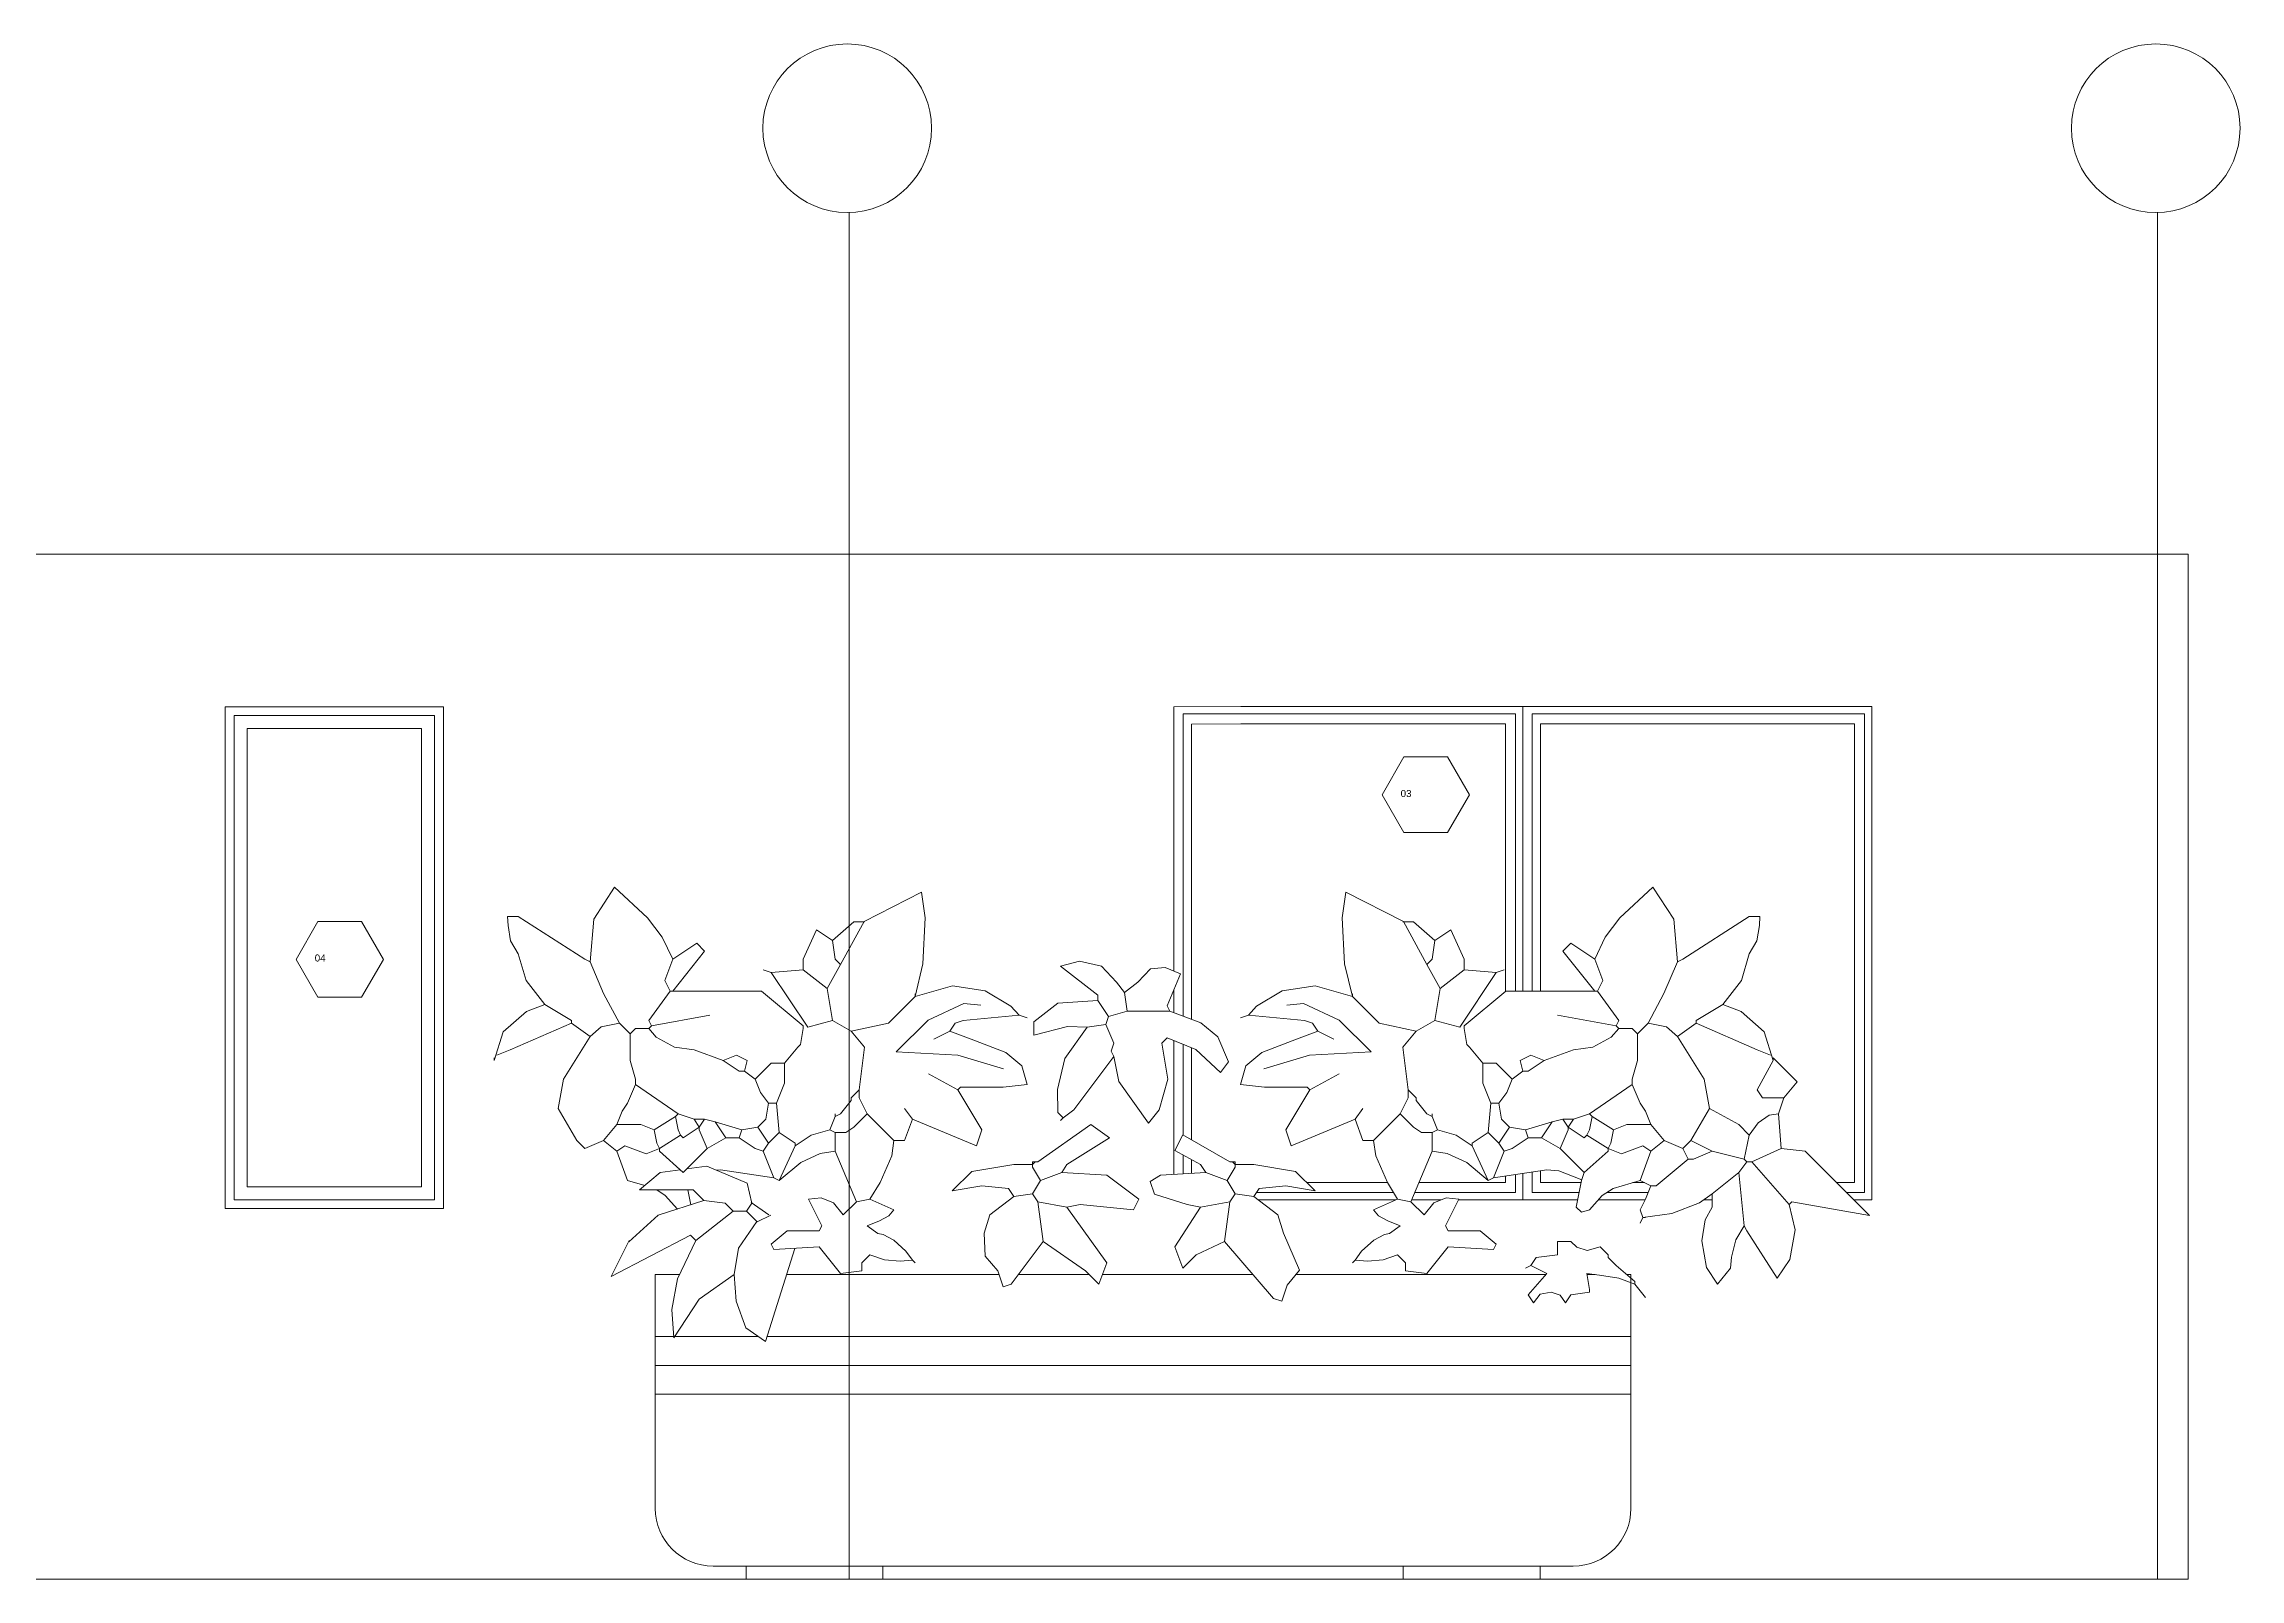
# Model space of a CAD drawing. Header units: centimetres. Extents: x -16179 to 12840, y -10704 to 3856.
# Drawn here: x -9308 to -8804, y -8239 to -7887 of the extents above; entities that cross this region are included whole.
import ezdxf

# ---------------------------------------------------------------- set-up
doc = ezdxf.new("R2010")
doc.units = ezdxf.units.CM
doc.header["$MEASUREMENT"] = 0
for name, color, linetype, lineweight in [('AA - linee quote_Num_Penna__3_Num_Penna__3_Num_Penna__3_Num_Penna__3_Num_Penna__3_Num_Penna__3_Num_Penna__3_Num_Penna__3_Num_Penna__3_Num_Penna__3', 3, 'Continuous', 18), ('AA - serramenti e porte_Num_Penna__4_Num_Penna__4_Num_Penna__4_Num_Penna__4_Num_Penna__4_Num_Penna__4_Num_Penna__4_Num_Penna__4_Num_Penna__4_Num_Penna__4', 4, 'Continuous', 18), ('AA pareti non sezionate_Num_Penna__2_Num_Penna__2_Num_Penna__2_Num_Penna__2_Num_Penna__2_Num_Penna__2_Num_Penna__2_Num_Penna__2_Num_Penna__2_Num_Penna__2', 2, 'Continuous', 18), ('AA- arredo_Num_Penna__8_Num_Penna__8_Num_Penna__8_Num_Penna__8_Num_Penna__8_Num_Penna__8_Num_Penna__8_Num_Penna__8_Num_Penna__8_Num_Penna__8', 8, 'Continuous', 18)]:
    doc.layers.add(name, color=color, linetype=linetype, lineweight=lineweight)
doc.styles.add('GENERATED_STYLE_1', font='Arial.ttf')

msp = doc.modelspace()

# ---------------------------------------------------------------- linework, layer by layer
at = {"layer": 'AA - linee quote_Num_Penna__3_Num_Penna__3_Num_Penna__3_Num_Penna__3_Num_Penna__3_Num_Penna__3_Num_Penna__3_Num_Penna__3_Num_Penna__3_Num_Penna__3', "color": 3, "linetype": 'Continuous', "lineweight": 18}
for p, q in [((-9123.34, -8239.27), (-9123.34, -7925.98)), ((-8823.34, -8239.27), (-8823.34, -7925.98))]:
    msp.add_line(p, q, dxfattribs=at)
at = {"layer": 'AA - linee quote_Num_Penna__3_Num_Penna__3_Num_Penna__3_Num_Penna__3_Num_Penna__3_Num_Penna__3_Num_Penna__3_Num_Penna__3_Num_Penna__3_Num_Penna__3', "color": 3, "linetype": 'Continuous', "lineweight": 18, "flags": 128}
for points in [[(-8981.13, -8059.45), (-8986.13, -8050.79), (-8996.13, -8050.79), (-9001.13, -8059.45), (-8996.13, -8068.11), (-8986.13, -8068.11)], [(-9230.09, -8097.21), (-9235.09, -8088.55), (-9245.09, -8088.55), (-9250.09, -8097.21), (-9245.09, -8105.87), (-9235.09, -8105.87)]]:
    msp.add_lwpolyline(points, close=True, dxfattribs=at)
at = {"layer": 'AA - linee quote_Num_Penna__3_Num_Penna__3_Num_Penna__3_Num_Penna__3_Num_Penna__3_Num_Penna__3_Num_Penna__3_Num_Penna__3_Num_Penna__3_Num_Penna__3', "color": 3, "linetype": 'Continuous', "lineweight": 18}
for centre in [(-9123.76, -7906.66), (-8823.76, -7906.66)]:
    msp.add_circle(centre, 19.33, dxfattribs=at)
at = {"layer": 'AA - serramenti e porte_Num_Penna__4_Num_Penna__4_Num_Penna__4_Num_Penna__4_Num_Penna__4_Num_Penna__4_Num_Penna__4_Num_Penna__4_Num_Penna__4_Num_Penna__4', "color": 4, "linetype": 'Continuous', "lineweight": 18}
for p, q in [((-9266.34, -8039.27), (-9216.34, -8039.27)), ((-9266.34, -8039.27), (-9266.34, -8154.34)), ((-9216.34, -8039.27), (-9216.34, -8154.34)), ((-9216.34, -8039.27), (-9216.34, -8154.34)), ((-9048.86, -8039.27), (-9033.54, -8039.26)), ((-9048.86, -8039.27), (-9048.86, -8099.92)), ((-9033.54, -8039.26), (-8968.86, -8039.26)), ((-8968.86, -8039.26), (-8953.54, -8039.25)), ((-8968.86, -8039.26), (-8968.86, -8104.49)), ((-8968.86, -8039.26), (-8968.86, -8104.49)), ((-8953.54, -8039.25), (-8888.86, -8039.25)), ((-8888.86, -8039.25), (-8888.86, -8152.32)), ((-9264.34, -8041.27), (-9264.34, -8152.34)), ((-9261.34, -8044.27), (-9261.34, -8149.34)), ((-9221.34, -8044.27), (-9221.34, -8149.34)), ((-9218.34, -8041.27), (-9218.34, -8152.34)), ((-9216.34, -8044.27), (-9216.34, -8149.34)), ((-9046.71, -8040.94), (-9033.54, -8040.93)), ((-9046.71, -8110.25), (-9046.71, -8040.94)), ((-9044.8, -8043.24), (-9033.54, -8043.23)), ((-9044.8, -8110.95), (-9044.8, -8043.24)), ((-9033.54, -8040.93), (-8970.52, -8040.93)), ((-9033.54, -8043.23), (-8972.82, -8043.23)), ((-8972.82, -8043.23), (-8972.82, -8104.49)), ((-8970.52, -8104.49), (-8970.52, -8040.93)), ((-8966.71, -8040.93), (-8953.54, -8040.92)), ((-8966.71, -8104.49), (-8966.71, -8040.93)), ((-8964.8, -8043.23), (-8953.54, -8043.22)), ((-8964.8, -8104.49), (-8964.8, -8043.23)), ((-8953.54, -8040.92), (-8890.52, -8040.92)), ((-8953.54, -8043.22), (-8892.82, -8043.22)), ((-8892.82, -8148.35), (-8892.82, -8043.22)), ((-8890.52, -8150.65), (-8890.52, -8040.92)), ((-9048.86, -8104.13), (-9048.86, -8109.46)), ((-9048.86, -8115.85), (-9048.86, -8146.46)), ((-9046.71, -8137.44), (-9046.71, -8116.72)), ((-9044.8, -8138.55), (-9044.8, -8117.5)), ((-9046.71, -8146.33), (-9046.71, -8142.04)), ((-9044.8, -8146.22), (-9044.8, -8143.09)), ((-8968.86, -8146.24), (-8968.86, -8152.33)), ((-8968.86, -8146.24), (-8968.86, -8152.32)), ((-8966.71, -8150.65), (-8966.71, -8145.92)), ((-8964.8, -8148.35), (-8964.8, -8145.63)), ((-9251.81, -8149.34), (-9261.34, -8149.34)), ((-9251.81, -8149.34), (-9221.34, -8149.34)), ((-8998.47, -8150.66), (-9029.97, -8150.66)), ((-8999.88, -8148.36), (-9018.39, -8148.36)), ((-8970.52, -8150.66), (-8993.63, -8150.66)), ((-8972.82, -8148.36), (-8992.67, -8148.36)), ((-8972.82, -8148.36), (-8972.82, -8146.84)), ((-8970.52, -8150.66), (-8970.52, -8146.49)), ((-8955.98, -8150.65), (-8966.71, -8150.65)), ((-8955.52, -8148.35), (-8964.8, -8148.35)), ((-8940.17, -8150.65), (-8949.63, -8150.65)), ((-8941.01, -8148.35), (-8943.63, -8148.35)), ((-8892.82, -8148.35), (-8896.91, -8148.35)), ((-8890.52, -8150.65), (-8894.61, -8150.65)), ((-9251.81, -8154.34), (-9266.34, -8154.34)), ((-9251.81, -8152.34), (-9264.34, -8152.34)), ((-9251.81, -8152.34), (-9218.34, -8152.34)), ((-9251.81, -8154.34), (-9216.34, -8154.34)), ((-8998, -8152.33), (-9029.52, -8152.33)), ((-8987.61, -8152.33), (-8994.34, -8152.33)), ((-8968.86, -8152.33), (-8983.62, -8152.33)), ((-8956.31, -8152.32), (-8968.83, -8152.32)), ((-8940.85, -8152.32), (-8951.56, -8152.32)), ((-8925.49, -8152.32), (-8927.44, -8152.32)), ((-8888.86, -8152.32), (-8892.94, -8152.32))]:
    msp.add_line(p, q, dxfattribs=at)
at = {"layer": 'AA - serramenti e porte_Num_Penna__4_Num_Penna__4_Num_Penna__4_Num_Penna__4_Num_Penna__4_Num_Penna__4_Num_Penna__4_Num_Penna__4_Num_Penna__4_Num_Penna__4', "color": 4, "linetype": 'Continuous', "lineweight": 18, "flags": 128}
for points in [[(-9216.34, -8039.27), (-9266.34, -8039.27), (-9266.34, -8154.34)], [(-9218.34, -8041.27), (-9264.34, -8041.27), (-9264.34, -8152.34)], [(-9221.34, -8044.27), (-9261.34, -8044.27), (-9261.34, -8149.34)]]:
    msp.add_lwpolyline(points, dxfattribs=at)
at = {"layer": 'AA pareti non sezionate_Num_Penna__2_Num_Penna__2_Num_Penna__2_Num_Penna__2_Num_Penna__2_Num_Penna__2_Num_Penna__2_Num_Penna__2_Num_Penna__2_Num_Penna__2', "color": 2, "linetype": 'Continuous', "lineweight": 18}
for p, q in [((-9417.79, -8004.27), (-9116.09, -8004.27)), ((-9116.09, -8004.27), (-8816.34, -8004.27)), ((-8816.34, -8004.27), (-8816.34, -8239.27)), ((-9417.78, -8239.27), (-8816.34, -8239.27))]:
    msp.add_line(p, q, dxfattribs=at)
at = {"layer": 'AA- arredo_Num_Penna__8_Num_Penna__8_Num_Penna__8_Num_Penna__8_Num_Penna__8_Num_Penna__8_Num_Penna__8_Num_Penna__8_Num_Penna__8_Num_Penna__8', "color": 8, "linetype": 'Continuous', "lineweight": 18}
for p, q in [((-9181.86, -8087.96), (-9177.09, -8080.62)), ((-9177.09, -8080.62), (-9169.52, -8087.67)), ((-8939.04, -8080.62), (-8946.62, -8087.67)), ((-8934.28, -8087.96), (-8939.04, -8080.62)), ((-9119.87, -8088.55), (-9106.69, -8081.79)), ((-9106.69, -8081.79), (-9105.85, -8087.67)), ((-9009.45, -8081.79), (-9010.29, -8087.67)), ((-8996.26, -8088.55), (-9009.45, -8081.79)), ((-9201.64, -8087.39), (-9199.2, -8087.39)), ((-9201.5, -8089.43), (-9201.64, -8087.39)), ((-9200.94, -8092.96), (-9201.5, -8089.43)), ((-9199.2, -8087.39), (-9183.93, -8097.17)), ((-9182.7, -8097.78), (-9181.86, -8087.96)), ((-9169.52, -8087.67), (-9166.15, -8092.08)), ((-9130.79, -8090.45), (-9133.84, -8097.17)), ((-9127.12, -8092.89), (-9130.79, -8090.45)), ((-9127.12, -8092.89), (-9122.23, -8088.61)), ((-9125.29, -8098.39), (-9119.87, -8088.55)), ((-9122.23, -8088.61), (-9119.79, -8088.61)), ((-9105.85, -8087.67), (-9106.41, -8098.25)), ((-9010.29, -8087.67), (-9009.73, -8098.25)), ((-8993.9, -8088.61), (-8996.35, -8088.61)), ((-8990.85, -8098.39), (-8996.26, -8088.55)), ((-8989.02, -8092.89), (-8993.9, -8088.61)), ((-8989.02, -8092.89), (-8985.35, -8090.45)), ((-8985.35, -8090.45), (-8982.3, -8097.17)), ((-8946.62, -8087.67), (-8949.98, -8092.08)), ((-8933.43, -8097.78), (-8934.28, -8087.96)), ((-8916.94, -8087.39), (-8932.21, -8097.17)), ((-8914.5, -8087.39), (-8916.94, -8087.39)), ((-8915.2, -8092.96), (-8914.64, -8089.43)), ((-8914.64, -8089.43), (-8914.5, -8087.39)), ((-9199.2, -8095.94), (-9200.94, -8092.96)), ((-9199.2, -8095.94), (-9197.36, -8102.05)), ((-9166.15, -8092.08), (-9163.77, -8097.17)), ((-9163.77, -8097.17), (-9158.27, -8093.5)), ((-9156.44, -8095.33), (-9163.77, -8104.49)), ((-9158.27, -8093.5), (-9156.44, -8095.33)), ((-9127.12, -8092.89), (-9126.51, -8097.17)), ((-8989.02, -8092.89), (-8989.63, -8097.17)), ((-8957.86, -8093.5), (-8959.7, -8095.33)), ((-8959.7, -8095.33), (-8952.37, -8104.49)), ((-8952.37, -8097.17), (-8957.86, -8093.5)), ((-8949.98, -8092.08), (-8952.37, -8097.17)), ((-8916.94, -8095.94), (-8918.77, -8102.05)), ((-8916.94, -8095.94), (-8915.2, -8092.96)), ((-9183.93, -8097.17), (-9182.7, -8097.78)), ((-9179.62, -8105.01), (-9182.7, -8097.78)), ((-9163.77, -8097.17), (-9165.6, -8102.05)), ((-9141.17, -8100.22), (-9143, -8099.61)), ((-9133.84, -8099.61), (-9141.17, -8100.22)), ((-9141.17, -8100.22), (-9132.8, -8112.76)), ((-9133.84, -8097.17), (-9133.84, -8099.61)), ((-9133.84, -8099.61), (-9128.34, -8103.88)), ((-9125.29, -8098.39), (-9128.34, -8103.88)), ((-9126.51, -8097.17), (-9125.29, -8098.39)), ((-9106.41, -8098.25), (-9108.19, -8105.72)), ((-9070.49, -8097.61), (-9074.85, -8098.72)), ((-9074.85, -8098.72), (-9066.3, -8105.44)), ((-9065.44, -8098.79), (-9070.49, -8097.61)), ((-9062.03, -8102.39), (-9065.44, -8098.79)), ((-9054.22, -8099.37), (-9057.14, -8102.39)), ((-9050.86, -8099.08), (-9054.22, -8099.37)), ((-9047.37, -8100.55), (-9050.86, -8099.08)), ((-9047.37, -8100.55), (-9050.42, -8107.88)), ((-9009.73, -8098.25), (-9007.95, -8105.72)), ((-8989.63, -8097.17), (-8990.85, -8098.39)), ((-8990.85, -8098.39), (-8987.79, -8103.88)), ((-8982.3, -8099.61), (-8987.79, -8103.88)), ((-8974.97, -8100.22), (-8983.33, -8112.76)), ((-8982.3, -8097.17), (-8982.3, -8099.61)), ((-8982.3, -8099.61), (-8974.97, -8100.22)), ((-8974.97, -8100.22), (-8973.13, -8099.61)), ((-8952.37, -8097.17), (-8950.53, -8102.05)), ((-8936.52, -8105.01), (-8933.43, -8097.78)), ((-8932.21, -8097.17), (-8933.43, -8097.78)), ((-9197.36, -8102.05), (-9193.09, -8107.55)), ((-9175.99, -8111.82), (-9179.62, -8105.01)), ((-9164.38, -8104.49), (-9169.27, -8111.21)), ((-9165.6, -8102.05), (-9164.38, -8104.49)), ((-9164.38, -8104.49), (-9163.77, -8104.49)), ((-9163.77, -8104.49), (-9163.16, -8104.49)), ((-9143.37, -8104.49), (-9163.16, -8104.49)), ((-9133.84, -8112.43), (-9143.37, -8104.49)), ((-9128.34, -8103.88), (-9127.12, -8111.21)), ((-9108.19, -8105.72), (-9114.29, -8111.82)), ((-9099.64, -8103.27), (-9108.19, -8105.72)), ((-9108.19, -8105.72), (-9108.19, -8105.1)), ((-9099.64, -8103.27), (-9092.11, -8104.42)), ((-9092.11, -8104.42), (-9086.22, -8107.94)), ((-9066.3, -8105.44), (-9066.3, -8106.66)), ((-9060.2, -8104.83), (-9062.03, -8102.39)), ((-9057.14, -8102.39), (-9060.2, -8104.83)), ((-9060.2, -8104.83), (-9059.58, -8109.1)), ((-9024.03, -8104.42), (-9029.92, -8107.94)), ((-9016.5, -8103.27), (-9024.03, -8104.42)), ((-9016.5, -8103.27), (-9007.95, -8105.72)), ((-9007.95, -8105.72), (-9007.95, -8105.1)), ((-9007.95, -8105.72), (-9001.84, -8111.82)), ((-8987.79, -8103.88), (-8989.02, -8111.21)), ((-8982.3, -8112.43), (-8972.77, -8104.49)), ((-8972.77, -8104.49), (-8952.98, -8104.49)), ((-8952.37, -8104.49), (-8952.98, -8104.49)), ((-8951.76, -8104.49), (-8952.37, -8104.49)), ((-8950.53, -8102.05), (-8951.76, -8104.49)), ((-8951.76, -8104.49), (-8946.87, -8111.21)), ((-8940.15, -8111.82), (-8936.52, -8105.01)), ((-8918.77, -8102.05), (-8923.05, -8107.55)), ((-9202.62, -8113.82), (-9197.29, -8109.12)), ((-9197.29, -8109.12), (-9193.09, -8107.55)), ((-9193.09, -8107.55), (-9186.98, -8111.21)), ((-9168.66, -8112.43), (-9155.22, -8109.99)), ((-9112.53, -8118.39), (-9105.2, -8111.1)), ((-9105.2, -8111.1), (-9097, -8107.33)), ((-9084.37, -8109.99), (-9097.19, -8111.21)), ((-9097, -8107.33), (-9093.15, -8107.72)), ((-9086.22, -8107.94), (-9084.37, -8109.99)), ((-9084.37, -8109.99), (-9082.53, -8110.6)), ((-9075.47, -8107.27), (-9080.96, -8111.55)), ((-9066.3, -8106.66), (-9075.47, -8107.27)), ((-9066.3, -8106.66), (-9063.86, -8110.33)), ((-9063.86, -8110.33), (-9064.47, -8112.16)), ((-9059.58, -8109.1), (-9063.86, -8110.33)), ((-9059.58, -8109.1), (-9049.81, -8109.1)), ((-9050.42, -8107.88), (-9049.81, -8109.1)), ((-9042.72, -8111.72), (-9049.81, -8109.1)), ((-9031.77, -8109.99), (-9033.6, -8110.6)), ((-9029.92, -8107.94), (-9031.77, -8109.99)), ((-9031.77, -8109.99), (-9018.94, -8111.21)), ((-9019.14, -8107.33), (-9022.99, -8107.72)), ((-9010.94, -8111.1), (-9019.14, -8107.33)), ((-9003.61, -8118.39), (-9010.94, -8111.1)), ((-8947.48, -8112.43), (-8960.92, -8109.99)), ((-8923.05, -8107.55), (-8929.16, -8111.21)), ((-8918.85, -8109.12), (-8923.05, -8107.55)), ((-8913.52, -8113.82), (-8918.85, -8109.12)), ((-9204.69, -8120.38), (-9202.62, -8113.82)), ((-9186.98, -8111.82), (-9201.03, -8117.93)), ((-9182.7, -8114.88), (-9188.81, -8124.65)), ((-9186.98, -8111.21), (-9186.98, -8111.82)), ((-9186.98, -8111.82), (-9182.7, -8114.88)), ((-9182.7, -8114.88), (-9180.18, -8112.65)), ((-9180.18, -8112.65), (-9175.99, -8111.82)), ((-9175.99, -8111.82), (-9173.54, -8114.27)), ((-9172.32, -8113.05), (-9173.54, -8114.27)), ((-9173.54, -8114.27), (-9173.54, -8120.38)), ((-9169.27, -8113.05), (-9172.32, -8113.05)), ((-9169.27, -8111.21), (-9168.66, -8112.43)), ((-9168.66, -8112.43), (-9169.27, -8113.05)), ((-9167.56, -8115), (-9169.27, -8113.05)), ((-9163.35, -8117.35), (-9167.56, -8115)), ((-9133.84, -8113.05), (-9134.45, -8116.71)), ((-9133.84, -8113.05), (-9133.84, -8112.43)), ((-9127.12, -8111.21), (-9132.8, -8112.76)), ((-9122.85, -8113.66), (-9127.12, -8111.21)), ((-9114.29, -8111.82), (-9122.85, -8113.66)), ((-9122.85, -8113.66), (-9119.79, -8117.32)), ((-9100.25, -8113.66), (-9103.91, -8115.49)), ((-9099.03, -8111.82), (-9100.25, -8113.66)), ((-9100.25, -8113.66), (-9095.36, -8115.49)), ((-9097.19, -8111.21), (-9099.03, -8111.82)), ((-9095.36, -8115.49), (-9087.42, -8118.54)), ((-9080.96, -8111.55), (-9080.96, -8114.6)), ((-9073.29, -8112.6), (-9080.96, -8114.6)), ((-9068.75, -8112.77), (-9073.86, -8119.94)), ((-9068.75, -8112.77), (-9073.29, -8112.6)), ((-9064.47, -8112.16), (-9068.75, -8112.77)), ((-9064.47, -8112.16), (-9062.64, -8116.43)), ((-9050.42, -8115.21), (-9051.65, -8116.43)), ((-9050.42, -8115.21), (-9043.84, -8117.89)), ((-9038.79, -8114.95), (-9042.72, -8111.72)), ((-9036.37, -8120.71), (-9038.79, -8114.95)), ((-9020.78, -8115.49), (-9028.72, -8118.54)), ((-9015.89, -8113.66), (-9020.78, -8115.49)), ((-9018.94, -8111.21), (-9017.11, -8111.82)), ((-9017.11, -8111.82), (-9015.89, -8113.66)), ((-9015.89, -8113.66), (-9012.23, -8115.49)), ((-9001.84, -8111.82), (-8993.29, -8113.66)), ((-8993.29, -8113.66), (-8996.35, -8117.32)), ((-8993.29, -8113.66), (-8989.02, -8111.21)), ((-8989.02, -8111.21), (-8983.33, -8112.76)), ((-8982.3, -8113.05), (-8982.3, -8112.43)), ((-8982.3, -8113.05), (-8981.69, -8116.71)), ((-8952.79, -8117.35), (-8948.58, -8115)), ((-8948.58, -8115), (-8946.87, -8113.05)), ((-8946.87, -8111.21), (-8947.48, -8112.43)), ((-8947.48, -8112.43), (-8946.87, -8113.05)), ((-8946.87, -8113.05), (-8943.82, -8113.05)), ((-8943.82, -8113.05), (-8942.6, -8114.27)), ((-8940.15, -8111.82), (-8942.6, -8114.27)), ((-8942.6, -8114.27), (-8942.6, -8120.38)), ((-8935.96, -8112.65), (-8940.15, -8111.82)), ((-8933.43, -8114.88), (-8935.96, -8112.65)), ((-8929.16, -8111.82), (-8933.43, -8114.88)), ((-8933.43, -8114.88), (-8927.32, -8124.65)), ((-8929.16, -8111.21), (-8929.16, -8111.82)), ((-8929.16, -8111.82), (-8915.11, -8117.93)), ((-8911.44, -8120.38), (-8913.52, -8113.82)), ((-9204.69, -8119.76), (-9204.69, -8120.38)), ((-9201.03, -8117.93), (-9204.08, -8119.15)), ((-9173.54, -8120.38), (-9172.32, -8124.65)), ((-9158.88, -8117.93), (-9163.35, -8117.35)), ((-9158.88, -8117.93), (-9152.17, -8120.38)), ((-9152.17, -8120.38), (-9149.11, -8119.15)), ((-9152.17, -8120.38), (-9148.5, -8122.82)), ((-9149.11, -8119.15), (-9146.67, -8120.38)), ((-9146.67, -8120.38), (-9147.28, -8122.82)), ((-9141.17, -8120.99), (-9144.84, -8124.65)), ((-9138.12, -8120.99), (-9141.17, -8120.99)), ((-9135.06, -8117.32), (-9138.12, -8120.99)), ((-9138.12, -8120.99), (-9138.11, -8125.58)), ((-9134.45, -8116.71), (-9135.06, -8117.32)), ((-9121.01, -8127.09), (-9119.79, -8117.32)), ((-9098.37, -8119.17), (-9112.53, -8118.39)), ((-9087.93, -8122.3), (-9098.37, -8119.17)), ((-9087.42, -8118.54), (-9083.75, -8121.6)), ((-9073.86, -8119.94), (-9075.54, -8127)), ((-9062.64, -8119.49), (-9071.8, -8131.71)), ((-9062.64, -8116.43), (-9063.25, -8118.27)), ((-9063.25, -8118.27), (-9062.64, -8119.49)), ((-9062.64, -8119.49), (-9061.51, -8125.23)), ((-9050.29, -8124.64), (-9051.65, -8116.43)), ((-9043.84, -8117.89), (-9038.21, -8123.15)), ((-9038.21, -8123.15), (-9036.37, -8120.71)), ((-9028.72, -8118.54), (-9032.38, -8121.6)), ((-9028.21, -8122.3), (-9017.77, -8119.17)), ((-9017.77, -8119.17), (-9003.61, -8118.39)), ((-8995.12, -8127.09), (-8996.35, -8117.32)), ((-8981.69, -8116.71), (-8981.08, -8117.32)), ((-8981.08, -8117.32), (-8978.02, -8120.99)), ((-8978.02, -8120.99), (-8978.03, -8125.58)), ((-8978.02, -8120.99), (-8974.97, -8120.99)), ((-8974.97, -8120.99), (-8971.3, -8124.65)), ((-8967.03, -8119.15), (-8969.47, -8120.38)), ((-8969.47, -8120.38), (-8968.86, -8122.82)), ((-8963.97, -8120.38), (-8967.64, -8122.82)), ((-8963.97, -8120.38), (-8967.03, -8119.15)), ((-8957.25, -8117.93), (-8963.97, -8120.38)), ((-8957.25, -8117.93), (-8952.79, -8117.35)), ((-8942.6, -8120.38), (-8943.82, -8124.65)), ((-8915.11, -8117.93), (-8912.05, -8119.15)), ((-8911.44, -8120.38), (-8915.11, -8127.09)), ((-8911.44, -8119.76), (-8905.95, -8125.26)), ((-8911.44, -8119.76), (-8911.44, -8120.38)), ((-9188.81, -8124.65), (-9190.03, -8131.37)), ((-9172.32, -8125.87), (-9174.15, -8130.15)), ((-9172.32, -8124.65), (-9172.32, -8125.87)), ((-9172.32, -8125.87), (-9162.55, -8132.59)), ((-9148.5, -8122.82), (-9147.28, -8122.82)), ((-9147.28, -8122.82), (-9144.84, -8124.65)), ((-9144.84, -8124.65), (-9143.61, -8127.71)), ((-9138.11, -8125.58), (-9139.95, -8130.15)), ((-9098.41, -8127.09), (-9105.13, -8123.43)), ((-9088.03, -8126.48), (-9082.53, -8125.87)), ((-9082.53, -8125.87), (-9083.75, -8121.6)), ((-9061.51, -8125.23), (-9054.7, -8134.76)), ((-9052.26, -8131.71), (-9050.29, -8124.64)), ((-9033.6, -8125.87), (-9032.38, -8121.6)), ((-9028.11, -8126.48), (-9033.6, -8125.87)), ((-9017.72, -8127.09), (-9011, -8123.43)), ((-8978.03, -8125.58), (-8976.19, -8130.15)), ((-8971.3, -8124.65), (-8972.52, -8127.71)), ((-8968.86, -8122.82), (-8971.3, -8124.65)), ((-8967.64, -8122.82), (-8968.86, -8122.82)), ((-8943.82, -8125.87), (-8953.59, -8132.59)), ((-8943.82, -8124.65), (-8943.82, -8125.87)), ((-8943.82, -8125.87), (-8941.98, -8130.15)), ((-8927.32, -8124.65), (-8926.1, -8131.37)), ((-8905.95, -8125.26), (-8909, -8128.93)), ((-9174.15, -8130.15), (-9175.38, -8131.98)), ((-9143.61, -8127.71), (-9141.78, -8130.15)), ((-9141.78, -8130.15), (-9142.39, -8133.81)), ((-9141.78, -8130.15), (-9139.95, -8130.15)), ((-9139.95, -8130.15), (-9139.34, -8136.87)), ((-9122.85, -8129.54), (-9125.29, -8132.59)), ((-9121.01, -8127.09), (-9122.85, -8128.93)), ((-9122.85, -8128.93), (-9122.85, -8129.54)), ((-9121.01, -8127.09), (-9121.01, -8128.93)), ((-9121.01, -8128.93), (-9119.18, -8132.59)), ((-9098.41, -8127.09), (-9097.8, -8126.48)), ((-9098.41, -8127.09), (-9092.92, -8136.26)), ((-9097.8, -8126.48), (-9088.03, -8126.48)), ((-9075.54, -8127), (-9075.47, -8132.32)), ((-9018.33, -8126.48), (-9028.11, -8126.48)), ((-9017.72, -8127.09), (-9023.22, -8136.26)), ((-9017.72, -8127.09), (-9018.33, -8126.48)), ((-8995.12, -8128.93), (-8996.96, -8132.59)), ((-8995.12, -8127.09), (-8993.29, -8128.93)), ((-8995.12, -8127.09), (-8995.12, -8128.93)), ((-8993.29, -8128.93), (-8993.29, -8129.54)), ((-8993.29, -8129.54), (-8990.85, -8132.59)), ((-8976.19, -8130.15), (-8976.8, -8136.87)), ((-8974.36, -8130.15), (-8976.19, -8130.15)), ((-8972.52, -8127.71), (-8974.36, -8130.15)), ((-8974.36, -8130.15), (-8973.75, -8133.81)), ((-8941.98, -8130.15), (-8940.76, -8131.98)), ((-8915.11, -8127.09), (-8913.89, -8128.93)), ((-8913.89, -8128.93), (-8909, -8128.93)), ((-8909, -8128.93), (-8910.22, -8132.59)), ((-9190.03, -8131.37), (-9185.76, -8138.7)), ((-9176.6, -8135.04), (-9179.65, -8138.7)), ((-9175.38, -8131.98), (-9176.6, -8135.04)), ((-9176.6, -8135.04), (-9171.1, -8135.04)), ((-9171.1, -8135.04), (-9168.05, -8136.26)), ((-9163.16, -8133.2), (-9168.05, -8136.26)), ((-9168.05, -8136.26), (-9167.44, -8139.31)), ((-9162.55, -8132.59), (-9163.16, -8133.2)), ((-9163.16, -8133.2), (-9162.55, -8136.26)), ((-9162.55, -8132.59), (-9158.88, -8133.81)), ((-9162.55, -8136.26), (-9161.94, -8137.48)), ((-9157.66, -8135.65), (-9161.33, -8138.09)), ((-9158.88, -8133.81), (-9156.44, -8133.81)), ((-9158.88, -8133.81), (-9157.66, -8135.65)), ((-9156.44, -8133.81), (-9157.66, -8135.65)), ((-9157.66, -8135.65), (-9157.66, -8136.26)), ((-9157.66, -8136.26), (-9155.83, -8140.53)), ((-9156.44, -8133.81), (-9154, -8134.42)), ((-9154, -8134.42), (-9147.89, -8136.26)), ((-9154, -8134.42), (-9151.55, -8138.09)), ((-9147.89, -8136.26), (-9148.5, -8138.09)), ((-9144.22, -8135.65), (-9147.89, -8136.26)), ((-9142.39, -8133.81), (-9144.22, -8135.65)), ((-9144.22, -8135.65), (-9141.78, -8139.31)), ((-9127.73, -8136.26), (-9132.01, -8137.48)), ((-9126.51, -8133.2), (-9127.73, -8136.26)), ((-9127.73, -8136.26), (-9126.51, -8136.87)), ((-9125.29, -8132.59), (-9126.51, -8133.2)), ((-9126.51, -8132.59), (-9126.51, -8133.2)), ((-9122.23, -8135.65), (-9124.07, -8136.87)), ((-9119.18, -8132.59), (-9122.23, -8135.65)), ((-9119.18, -8132.59), (-9113.07, -8138.7)), ((-9108.8, -8133.81), (-9110.63, -8131.37)), ((-9108.8, -8133.81), (-9110.63, -8138.7)), ((-9108.8, -8133.81), (-9094.14, -8139.92)), ((-9094.14, -8139.92), (-9092.92, -8136.26)), ((-9067.87, -8135.04), (-9080.09, -8143.59)), ((-9075.47, -8132.32), (-9074.24, -8133.54)), ((-9074.24, -8133.54), (-9074.85, -8134.15)), ((-9071.8, -8131.71), (-9074.24, -8133.54)), ((-9067.87, -8135.04), (-9063.6, -8138.09)), ((-9054.7, -8134.76), (-9052.26, -8131.71)), ((-9022, -8139.92), (-9023.22, -8136.26)), ((-9007.34, -8133.81), (-9022, -8139.92)), ((-9007.34, -8133.81), (-9005.51, -8131.37)), ((-9007.34, -8133.81), (-9005.51, -8138.7)), ((-8996.96, -8132.59), (-9003.07, -8138.7)), ((-8996.96, -8132.59), (-8993.9, -8135.65)), ((-8993.9, -8135.65), (-8992.07, -8136.87)), ((-8990.85, -8132.59), (-8989.63, -8133.2)), ((-8989.63, -8132.59), (-8989.63, -8133.2)), ((-8989.63, -8133.2), (-8988.41, -8136.26)), ((-8988.41, -8136.26), (-8989.63, -8136.87)), ((-8988.41, -8136.26), (-8984.13, -8137.48)), ((-8971.91, -8135.65), (-8974.36, -8139.31)), ((-8973.75, -8133.81), (-8971.91, -8135.65)), ((-8971.91, -8135.65), (-8968.25, -8136.26)), ((-8962.14, -8134.42), (-8968.25, -8136.26)), ((-8968.25, -8136.26), (-8967.64, -8138.09)), ((-8962.14, -8134.42), (-8964.58, -8138.09)), ((-8959.7, -8133.81), (-8962.14, -8134.42)), ((-8958.47, -8136.26), (-8960.31, -8140.53)), ((-8959.7, -8133.81), (-8958.47, -8135.65)), ((-8957.25, -8133.81), (-8959.7, -8133.81)), ((-8957.25, -8133.81), (-8958.47, -8135.65)), ((-8958.47, -8135.65), (-8954.81, -8138.09)), ((-8958.47, -8135.65), (-8958.47, -8136.26)), ((-8953.59, -8132.59), (-8957.25, -8133.81)), ((-8953.59, -8136.26), (-8954.2, -8137.48)), ((-8953.59, -8132.59), (-8952.98, -8133.2)), ((-8952.98, -8133.2), (-8953.59, -8136.26)), ((-8952.98, -8133.2), (-8948.09, -8136.26)), ((-8948.09, -8136.26), (-8948.7, -8139.31)), ((-8945.04, -8135.04), (-8948.09, -8136.26)), ((-8939.54, -8135.04), (-8945.04, -8135.04)), ((-8940.76, -8131.98), (-8939.54, -8135.04)), ((-8939.54, -8135.04), (-8936.49, -8138.7)), ((-8926.1, -8131.37), (-8930.38, -8138.7)), ((-8926.1, -8131.37), (-8919.38, -8135.04)), ((-8919.38, -8135.04), (-8916.94, -8137.48)), ((-8916.94, -8137.48), (-8914.92, -8134.68)), ((-8914.92, -8134.68), (-8912.4, -8132.92)), ((-8912.4, -8132.92), (-8910.22, -8132.59)), ((-8910.22, -8132.59), (-8909.61, -8140.53)), ((-9185.76, -8138.7), (-9183.93, -8140.53)), ((-9179.65, -8138.7), (-9183.93, -8140.53)), ((-9179.65, -8138.7), (-9176.6, -8141.14)), ((-9174.76, -8139.92), (-9176.6, -8141.14)), ((-9176.6, -8141.14), (-9174.15, -8147.86)), ((-9169.88, -8141.75), (-9174.76, -8139.92)), ((-9166.82, -8140.53), (-9169.88, -8141.75)), ((-9167.44, -8139.31), (-9166.82, -8140.53)), ((-9161.94, -8137.48), (-9166.82, -8140.53)), ((-9166.82, -8140.53), (-9166.82, -8141.14)), ((-9166.82, -8141.14), (-9161.33, -8146.03)), ((-9161.33, -8138.09), (-9161.94, -8137.48)), ((-9155.83, -8140.53), (-9161.33, -8146.03)), ((-9151.55, -8138.09), (-9155.83, -8140.53)), ((-9151.55, -8138.09), (-9148.5, -8138.09)), ((-9148.5, -8138.09), (-9144.84, -8140.53)), ((-9144.84, -8140.53), (-9143, -8141.14)), ((-9141.78, -8139.31), (-9143, -8141.14)), ((-9143, -8141.14), (-9140.56, -8147.25)), ((-9139.34, -8136.87), (-9141.78, -8139.31)), ((-9139.34, -8136.87), (-9135.67, -8139.31)), ((-9135.67, -8139.92), (-9139.34, -8147.86)), ((-9132.01, -8137.48), (-9135.67, -8139.92)), ((-9135.67, -8139.31), (-9135.67, -8139.92)), ((-9129.92, -8141.74), (-9126.51, -8141.14)), ((-9126.51, -8136.87), (-9126.51, -8141.14)), ((-9124.07, -8136.87), (-9126.51, -8136.87)), ((-9126.51, -8141.14), (-9121.62, -8152.75)), ((-9113.54, -8142.21), (-9113.07, -8138.7)), ((-9110.63, -8138.7), (-9113.07, -8138.7)), ((-9063.6, -8138.09), (-9073.37, -8144.2)), ((-9046.8, -8137.39), (-9048.61, -8141.01)), ((-9048.61, -8141.01), (-9042.77, -8144.2)), ((-9046.8, -8137.39), (-9036.05, -8143.59)), ((-9005.51, -8138.7), (-9003.07, -8138.7)), ((-9002.6, -8142.21), (-9003.07, -8138.7)), ((-8989.63, -8141.14), (-8994.51, -8152.75)), ((-8992.07, -8136.87), (-8989.63, -8136.87)), ((-8989.63, -8136.87), (-8989.63, -8141.14)), ((-8986.22, -8141.74), (-8989.63, -8141.14)), ((-8984.13, -8137.48), (-8980.46, -8139.92)), ((-8976.8, -8136.87), (-8980.46, -8139.31)), ((-8980.46, -8139.31), (-8980.46, -8139.92)), ((-8980.46, -8139.92), (-8976.8, -8147.86)), ((-8976.8, -8136.87), (-8974.36, -8139.31)), ((-8973.13, -8141.14), (-8975.58, -8147.25)), ((-8974.36, -8139.31), (-8973.13, -8141.14)), ((-8971.3, -8140.53), (-8973.13, -8141.14)), ((-8967.64, -8138.09), (-8971.3, -8140.53)), ((-8964.58, -8138.09), (-8967.64, -8138.09)), ((-8964.58, -8138.09), (-8960.31, -8140.53)), ((-8960.31, -8140.53), (-8954.81, -8146.03)), ((-8954.81, -8138.09), (-8954.2, -8137.48)), ((-8949.31, -8141.14), (-8954.81, -8146.03)), ((-8954.2, -8137.48), (-8949.31, -8140.53)), ((-8948.7, -8139.31), (-8949.31, -8140.53)), ((-8949.31, -8140.53), (-8946.26, -8141.75)), ((-8949.31, -8140.53), (-8949.31, -8141.14)), ((-8946.26, -8141.75), (-8941.37, -8139.92)), ((-8939.54, -8141.14), (-8941.98, -8147.86)), ((-8941.37, -8139.92), (-8939.54, -8141.14)), ((-8936.49, -8138.7), (-8939.54, -8141.14)), ((-8936.49, -8138.7), (-8932.21, -8140.53)), ((-8930.38, -8138.7), (-8932.21, -8140.53)), ((-8932.21, -8140.53), (-8930.99, -8142.98)), ((-8930.38, -8138.7), (-8925.49, -8141.14)), ((-8925.49, -8141.14), (-8929.77, -8142.98)), ((-8925.49, -8141.14), (-8918.16, -8142.98)), ((-8916.94, -8137.48), (-8918.16, -8142.98)), ((-8909.61, -8140.53), (-8916.33, -8143.59)), ((-8909.61, -8140.53), (-8904.11, -8141.14)), ((-8904.11, -8141.14), (-8889.37, -8155.89)), ((-9166.67, -8146.03), (-9171.38, -8150.06)), ((-9162.02, -8145.42), (-9166.67, -8146.03)), ((-9155.93, -8144.62), (-9160.52, -8145.22)), ((-9146.66, -8148.51), (-9155.93, -8144.62)), ((-9152.78, -8145.42), (-9153.81, -8145.51)), ((-9140.56, -8147.25), (-9152.78, -8145.42)), ((-9139.34, -8147.86), (-9134.4, -8143.73)), ((-9134.4, -8143.73), (-9129.92, -8141.74)), ((-9116.23, -8148.32), (-9113.54, -8142.21)), ((-9099.68, -8150.26), (-9095.19, -8145.85)), ((-9095.19, -8145.85), (-9085.59, -8144.2)), ((-9081.31, -8144.2), (-9085.59, -8144.2)), ((-9080.7, -8143.59), (-9081.31, -8144.2)), ((-9081.31, -8143.59), (-9081.31, -8144.2)), ((-9081.31, -8143.59), (-9080.7, -8143.59)), ((-9081.31, -8144.2), (-9081.31, -8144.81)), ((-9081.31, -8144.81), (-9079.48, -8147.86)), ((-9080.7, -8143.59), (-9080.09, -8143.59)), ((-9074.59, -8146.03), (-9079.48, -8147.86)), ((-9073.37, -8144.2), (-9074.59, -8146.03)), ((-9074.59, -8146.03), (-9064.21, -8146.64)), ((-9041.55, -8146.03), (-9051.93, -8146.64)), ((-9042.77, -8144.2), (-9041.55, -8146.03)), ((-9041.55, -8146.03), (-9036.66, -8147.86)), ((-9034.83, -8144.81), (-9036.66, -8147.86)), ((-9035.44, -8143.59), (-9036.05, -8143.59)), ((-9035.44, -8143.59), (-9034.83, -8144.2)), ((-9034.83, -8143.59), (-9035.44, -8143.59)), ((-9034.83, -8143.59), (-9034.83, -8144.2)), ((-9034.83, -8144.2), (-9030.55, -8144.2)), ((-9034.83, -8144.2), (-9034.83, -8144.81)), ((-9020.95, -8145.85), (-9030.55, -8144.2)), ((-9016.46, -8150.26), (-9020.95, -8145.85)), ((-8999.91, -8148.32), (-9002.6, -8142.21)), ((-8981.73, -8143.73), (-8986.22, -8141.74)), ((-8976.8, -8147.86), (-8981.73, -8143.73)), ((-8975.58, -8147.25), (-8963.36, -8145.42)), ((-8963.36, -8145.42), (-8960.59, -8145.65)), ((-8960.59, -8145.65), (-8955.37, -8147.73)), ((-8954.81, -8146.03), (-8955.42, -8147.86)), ((-8930.99, -8142.98), (-8938.32, -8149.08)), ((-8929.77, -8142.98), (-8930.99, -8142.98)), ((-8919.38, -8146.03), (-8925.49, -8150.92)), ((-8917.55, -8143.59), (-8919.38, -8146.03)), ((-8919.38, -8146.03), (-8918.16, -8158.25)), ((-8918.16, -8142.98), (-8917.55, -8143.59)), ((-8916.33, -8143.59), (-8917.55, -8143.59)), ((-8916.33, -8143.59), (-8907.78, -8153.36)), ((-9170.19, -8149.04), (-9174.15, -8147.86)), ((-9171.4, -8150.06), (-9159.07, -8150.06)), ((-9165.46, -8151.34), (-9167.4, -8150.06)), ((-9162.67, -8154.45), (-9165.46, -8151.34)), ((-9160.28, -8150.06), (-9159.6, -8153.46)), ((-9159.07, -8150.06), (-9156.62, -8152.51)), ((-9146.66, -8148.51), (-9145.63, -8153.12)), ((-9140.56, -8147.25), (-9139.34, -8147.86)), ((-9118.57, -8152.14), (-9116.23, -8148.32)), ((-9092.92, -8149.08), (-9099.68, -8150.26)), ((-9092.92, -8149.08), (-9086.81, -8149.7)), ((-9086.81, -8149.7), (-9085.59, -8151.53)), ((-9081.31, -8150.92), (-9085.59, -8151.53)), ((-9079.48, -8147.86), (-9081.31, -8150.92)), ((-9081.31, -8150.92), (-9080.09, -8152.75)), ((-9064.21, -8146.64), (-9056.88, -8152.14)), ((-9054.29, -8148.12), (-9051.93, -8146.64)), ((-9053.28, -8151.04), (-9054.29, -8148.12)), ((-9045.82, -8153.36), (-9053.28, -8151.04)), ((-9036.66, -8147.86), (-9034.83, -8150.92)), ((-9034.83, -8150.92), (-9036.05, -8152.75)), ((-9034.83, -8150.92), (-9030.55, -8151.53)), ((-9029.33, -8149.7), (-9030.55, -8151.53)), ((-9023.22, -8149.08), (-9029.33, -8149.7)), ((-9023.22, -8149.08), (-9016.46, -8150.26)), ((-8997.57, -8152.14), (-8999.91, -8148.32)), ((-8975.58, -8147.25), (-8976.8, -8147.86)), ((-8955.42, -8147.86), (-8956.64, -8153.97)), ((-8953.59, -8154.58), (-8950.68, -8151.34)), ((-8950.68, -8151.34), (-8948.17, -8149.7)), ((-8948.17, -8149.7), (-8941.98, -8147.86)), ((-8941.98, -8147.86), (-8939.54, -8149.08)), ((-8939.54, -8149.08), (-8940.76, -8152.14)), ((-8938.32, -8149.08), (-8939.54, -8149.08)), ((-8925.49, -8150.92), (-8928.35, -8152.98)), ((-8925.49, -8150.92), (-8925.49, -8151.53)), ((-9173.83, -8161.97), (-9167.12, -8155.87)), ((-9167.12, -8155.87), (-9156.62, -8152.51)), ((-9149.9, -8154.95), (-9158.46, -8161.67)), ((-9156.62, -8152.51), (-9151.74, -8153.12)), ((-9151.74, -8153.12), (-9149.9, -8154.95)), ((-9149.9, -8154.95), (-9146.85, -8154.95)), ((-9145.63, -8153.12), (-9146.85, -8154.95)), ((-9144.41, -8157.39), (-9146.85, -8154.95)), ((-9141.71, -8155.73), (-9145.75, -8152.91)), ((-9141.3, -8155.84), (-9144.41, -8157.39)), ((-9129.69, -8151.84), (-9132.62, -8152.14)), ((-9132.62, -8152.14), (-9129.56, -8158.25)), ((-9126.89, -8153.02), (-9129.69, -8151.84)), ((-9124.68, -8155.8), (-9126.89, -8153.02)), ((-9121.62, -8152.75), (-9124.68, -8155.8)), ((-9118.57, -8152.14), (-9121.62, -8152.75)), ((-9118.57, -8152.14), (-9113.07, -8154.58)), ((-9116.34, -8157.13), (-9114.21, -8155.96)), ((-9114.21, -8155.96), (-9113.07, -8154.58)), ((-9091.08, -8155.8), (-9092.39, -8159.96)), ((-9085.59, -8151.53), (-9091.08, -8155.8)), ((-9080.09, -8152.75), (-9073.37, -8153.97)), ((-9080.09, -8152.75), (-9078.87, -8161.91)), ((-9070.32, -8153.36), (-9073.37, -8153.97)), ((-9073.37, -8153.97), (-9064.21, -8166.8)), ((-9058.1, -8154.58), (-9070.32, -8153.36)), ((-9056.88, -8152.14), (-9058.1, -8154.58)), ((-9042.77, -8153.97), (-9048.67, -8163.1)), ((-9045.82, -8153.36), (-9042.77, -8153.97)), ((-9036.05, -8152.75), (-9042.77, -8153.97)), ((-9036.05, -8152.75), (-9037.27, -8161.91)), ((-9030.55, -8151.53), (-9025.05, -8155.8)), ((-9025.05, -8155.8), (-9023.75, -8159.96)), ((-8997.57, -8152.14), (-9003.07, -8154.58)), ((-9001.93, -8155.96), (-9003.07, -8154.58)), ((-8999.8, -8157.13), (-9001.93, -8155.96)), ((-8997.57, -8152.14), (-8994.51, -8152.75)), ((-8994.51, -8152.75), (-8991.46, -8155.8)), ((-8991.46, -8155.8), (-8989.25, -8153.02)), ((-8989.25, -8153.02), (-8986.45, -8151.84)), ((-8983.52, -8152.14), (-8986.57, -8158.25)), ((-8986.45, -8151.84), (-8983.52, -8152.14)), ((-8956.64, -8153.97), (-8955.42, -8155.19)), ((-8955.42, -8155.19), (-8953.59, -8154.58)), ((-8940.76, -8152.14), (-8941.98, -8154.58)), ((-8941.98, -8154.58), (-8941.37, -8156.41)), ((-8941.37, -8156.41), (-8941.98, -8157.64)), ((-8934.71, -8155.49), (-8941.37, -8156.41)), ((-8940.76, -8156.41), (-8941.37, -8156.41)), ((-8928.35, -8152.98), (-8934.71, -8155.49)), ((-8927.1, -8156.91), (-8925.49, -8153.97)), ((-8925.49, -8153.97), (-8925.49, -8151.53)), ((-8907.17, -8152.75), (-8907.78, -8153.36)), ((-8906.44, -8159.21), (-8907.78, -8153.36)), ((-8889.37, -8155.89), (-8907.17, -8152.75)), ((-9159.68, -8160.45), (-9177.84, -8169.89)), ((-9158.46, -8161.67), (-9159.68, -8160.45)), ((-9148.66, -8163.37), (-9144.51, -8157.26)), ((-9137.51, -8159.47), (-9141.17, -8162.52)), ((-9130.18, -8159.47), (-9137.51, -8159.47)), ((-9129.56, -8158.25), (-9130.18, -8159.47)), ((-9119.18, -8158.25), (-9116.34, -8157.13)), ((-9116.74, -8160.08), (-9119.18, -8158.25)), ((-9115.55, -8160.31), (-9116.74, -8160.08)), ((-9113.09, -8161.6), (-9115.55, -8160.31)), ((-9092.39, -8159.96), (-9092.11, -8165.24)), ((-9023.75, -8159.96), (-9020.08, -8168.48)), ((-9003.05, -8161.6), (-9000.58, -8160.31)), ((-9000.58, -8160.31), (-8999.4, -8160.08)), ((-8996.96, -8158.25), (-8999.8, -8157.13)), ((-8999.4, -8160.08), (-8996.96, -8158.25)), ((-8986.57, -8158.25), (-8985.96, -8159.47)), ((-8985.96, -8159.47), (-8978.63, -8159.47)), ((-8978.63, -8159.47), (-8974.97, -8162.52)), ((-8927.83, -8161.72), (-8927.1, -8156.91)), ((-8918.16, -8158.25), (-8920, -8161.5)), ((-8918.16, -8158.25), (-8917.55, -8159.47)), ((-8917.55, -8159.47), (-8910.57, -8170.25)), ((-8907.69, -8165.98), (-8906.44, -8159.21)), ((-9173.73, -8161.67), (-9177.84, -8169.89)), ((-9158.46, -8161.67), (-9162.64, -8170.41)), ((-9149.66, -8169.47), (-9148.66, -8163.37)), ((-9142.51, -8184.78), (-9135.73, -8163.46)), ((-9141.17, -8162.52), (-9140.56, -8163.74)), ((-9130.18, -8163.13), (-9140.56, -8163.74)), ((-9125.29, -8169.24), (-9130.18, -8163.13)), ((-9120.4, -8166.8), (-9118.57, -8164.96)), ((-9118.57, -8164.96), (-9115.22, -8166.07)), ((-9115.22, -8166.07), (-9111.63, -8166.42)), ((-9110.28, -8164.07), (-9113.09, -8161.6)), ((-9111.63, -8166.42), (-9108.8, -8166.19)), ((-9108.8, -8166.19), (-9110.28, -8164.07)), ((-9108.8, -8166.19), (-9108.19, -8166.8)), ((-9092.11, -8165.24), (-9089.25, -8168.63)), ((-9078.87, -8161.91), (-9086.2, -8171.68)), ((-9078.87, -8161.91), (-9069.09, -8168.63)), ((-9048.67, -8163.1), (-9046.84, -8167.98)), ((-9043.79, -8164.93), (-9046.84, -8167.98)), ((-9037.27, -8161.91), (-9043.79, -8164.93)), ((-9037.27, -8161.91), (-9025.99, -8174.92)), ((-9007.34, -8166.19), (-9007.95, -8166.8)), ((-9007.34, -8166.19), (-9005.86, -8164.07)), ((-9004.51, -8166.42), (-9007.34, -8166.19)), ((-9005.86, -8164.07), (-9003.05, -8161.6)), ((-9000.92, -8166.07), (-9004.51, -8166.42)), ((-8997.57, -8164.96), (-9000.92, -8166.07)), ((-8995.74, -8166.8), (-8997.57, -8164.96)), ((-8990.85, -8169.24), (-8985.96, -8163.13)), ((-8985.96, -8163.13), (-8975.58, -8163.74)), ((-8974.97, -8162.52), (-8975.58, -8163.74)), ((-8965.8, -8165.57), (-8967.03, -8167.41)), ((-8960.92, -8164.96), (-8965.8, -8165.57)), ((-8960.92, -8161.91), (-8960.92, -8164.96)), ((-8957.86, -8161.91), (-8960.92, -8161.91)), ((-8956.52, -8163.14), (-8957.86, -8161.91)), ((-8954.12, -8163.91), (-8956.52, -8163.14)), ((-8951.15, -8163.13), (-8954.12, -8163.91)), ((-8949.92, -8164.35), (-8951.15, -8163.13)), ((-8949.92, -8164.35), (-8949.31, -8164.96)), ((-8949.31, -8164.96), (-8949.31, -8165.57)), ((-8949.31, -8165.57), (-8947.48, -8167.41)), ((-8926.78, -8167.84), (-8927.83, -8161.72)), ((-8921.05, -8165.44), (-8921.22, -8168.02)), ((-8920, -8161.5), (-8921.05, -8165.44)), ((-8910.57, -8170.25), (-8907.69, -8165.98)), ((-9167.75, -8169.47), (-9167.75, -8223.06)), ((-9162.19, -8169.47), (-9167.75, -8169.47)), ((-9162.64, -8170.41), (-9163.99, -8177.44)), ((-9157.72, -8175.1), (-9149.66, -8169.47)), ((-9149.66, -8169.47), (-9149.22, -8175.56)), ((-9088.97, -8169.47), (-9137.64, -8169.47)), ((-9120.4, -8168.63), (-9125.29, -8169.24)), ((-9120.4, -8168.63), (-9120.4, -8166.8)), ((-9089.25, -8168.63), (-9088.03, -8172.29)), ((-9068.26, -8169.47), (-9084.54, -8169.47)), ((-9069.09, -8168.63), (-9066.04, -8171.68)), ((-9064.21, -8166.8), (-9066.04, -8171.68)), ((-9030.71, -8169.47), (-9065.21, -8169.47)), ((-9020.08, -8168.48), (-9022.93, -8171.86)), ((-8963.56, -8169.47), (-9020.92, -8169.47)), ((-8995.74, -8168.63), (-8995.74, -8166.8)), ((-8995.74, -8168.63), (-8990.85, -8169.24)), ((-8968.25, -8168.02), (-8967.03, -8167.41)), ((-8963.36, -8169.24), (-8967.64, -8174.13)), ((-8967.03, -8167.41), (-8963.36, -8169.24)), ((-8954.2, -8169.24), (-8953.59, -8172.9)), ((-8951.31, -8169.59), (-8954.2, -8169.24)), ((-8952.31, -8169.47), (-8954.16, -8169.47)), ((-8946.82, -8170.25), (-8951.31, -8169.59)), ((-8947.48, -8167.41), (-8943.21, -8171.07)), ((-8943.21, -8171.68), (-8946.82, -8170.25)), ((-8944.08, -8169.47), (-8945.08, -8169.47)), ((-8944.08, -8223.06), (-8944.08, -8169.47)), ((-8943.21, -8171.07), (-8943.21, -8171.68)), ((-8924.27, -8171.68), (-8926.78, -8167.84)), ((-8924.27, -8171.68), (-8921.22, -8168.02)), ((-9163.54, -8184), (-9157.72, -8175.1)), ((-9149.22, -8175.56), (-9146.98, -8181.66)), ((-9086.2, -8171.68), (-9088.03, -8172.29)), ((-9025.99, -8174.92), (-9024.15, -8175.53)), ((-9022.93, -8171.86), (-9024.15, -8175.53)), ((-8967.64, -8174.13), (-8966.42, -8175.96)), ((-8964.87, -8173.96), (-8966.42, -8175.96)), ((-8962.37, -8173.53), (-8964.87, -8173.96)), ((-8960.28, -8174.18), (-8962.37, -8173.53)), ((-8959.09, -8175.96), (-8960.28, -8174.18)), ((-8957.86, -8174.13), (-8959.09, -8175.96)), ((-8953.59, -8173.52), (-8957.86, -8174.13)), ((-8953.59, -8172.9), (-8953.59, -8173.52)), ((-8943.21, -8171.68), (-8940.76, -8174.74)), ((-9163.99, -8177.44), (-9163.54, -8184)), ((-9167.75, -8183.68), (-9163.56, -8183.68)), ((-9163.33, -8183.68), (-9144.08, -8183.68)), ((-9146.98, -8181.66), (-9142.51, -8184.78)), ((-9142.17, -8183.68), (-8944.08, -8183.68)), ((-9167.75, -8190.27), (-8944.08, -8190.27)), ((-9167.75, -8196.87), (-8944.08, -8196.87)), ((-9154.52, -8236.3), (-8957.32, -8236.3))]:
    msp.add_line(p, q, dxfattribs=at)
at = {"layer": 'AA- arredo_Num_Penna__8_Num_Penna__8_Num_Penna__8_Num_Penna__8_Num_Penna__8_Num_Penna__8_Num_Penna__8_Num_Penna__8_Num_Penna__8_Num_Penna__8', "color": 8, "linetype": 'Continuous', "lineweight": 18, "flags": 128}
for points in [[(-9146.95, -8239.27), (-9115.56, -8239.27), (-9115.56, -8236.3), (-9146.95, -8236.3)], [(-8964.89, -8239.27), (-8996.28, -8239.27), (-8996.28, -8236.3), (-8964.89, -8236.3)]]:
    msp.add_lwpolyline(points, close=True, dxfattribs=at)
at = {"layer": 'AA- arredo_Num_Penna__8_Num_Penna__8_Num_Penna__8_Num_Penna__8_Num_Penna__8_Num_Penna__8_Num_Penna__8_Num_Penna__8_Num_Penna__8_Num_Penna__8', "color": 8, "linetype": 'Continuous', "lineweight": 18}
for centre, start, end in [((-9154.52, -8223.06), 180, 270), ((-8957.32, -8223.06), 270, 0)]:
    msp.add_arc(centre, 13.24, start, end, dxfattribs=at)

# ---------------------------------------------------------------- texts
at = {"layer": 'AA - linee quote_Num_Penna__3_Num_Penna__3_Num_Penna__3_Num_Penna__3_Num_Penna__3_Num_Penna__3_Num_Penna__3_Num_Penna__3_Num_Penna__3_Num_Penna__3', "color": 3, "linetype": 'Continuous', "lineweight": 18, "char_height": 1.615, "attachment_point": 7, "rotation": 359.8326, "style": 'GENERATED_STYLE_1'}
for s, insert in [('\\A1;03', (-8996.89, -8060)), ('\\A1;04', (-9245.84, -8097.71))]:
    msp.add_mtext(s, dxfattribs=dict(at, insert=insert))

doc.saveas('drawing.dxf')
